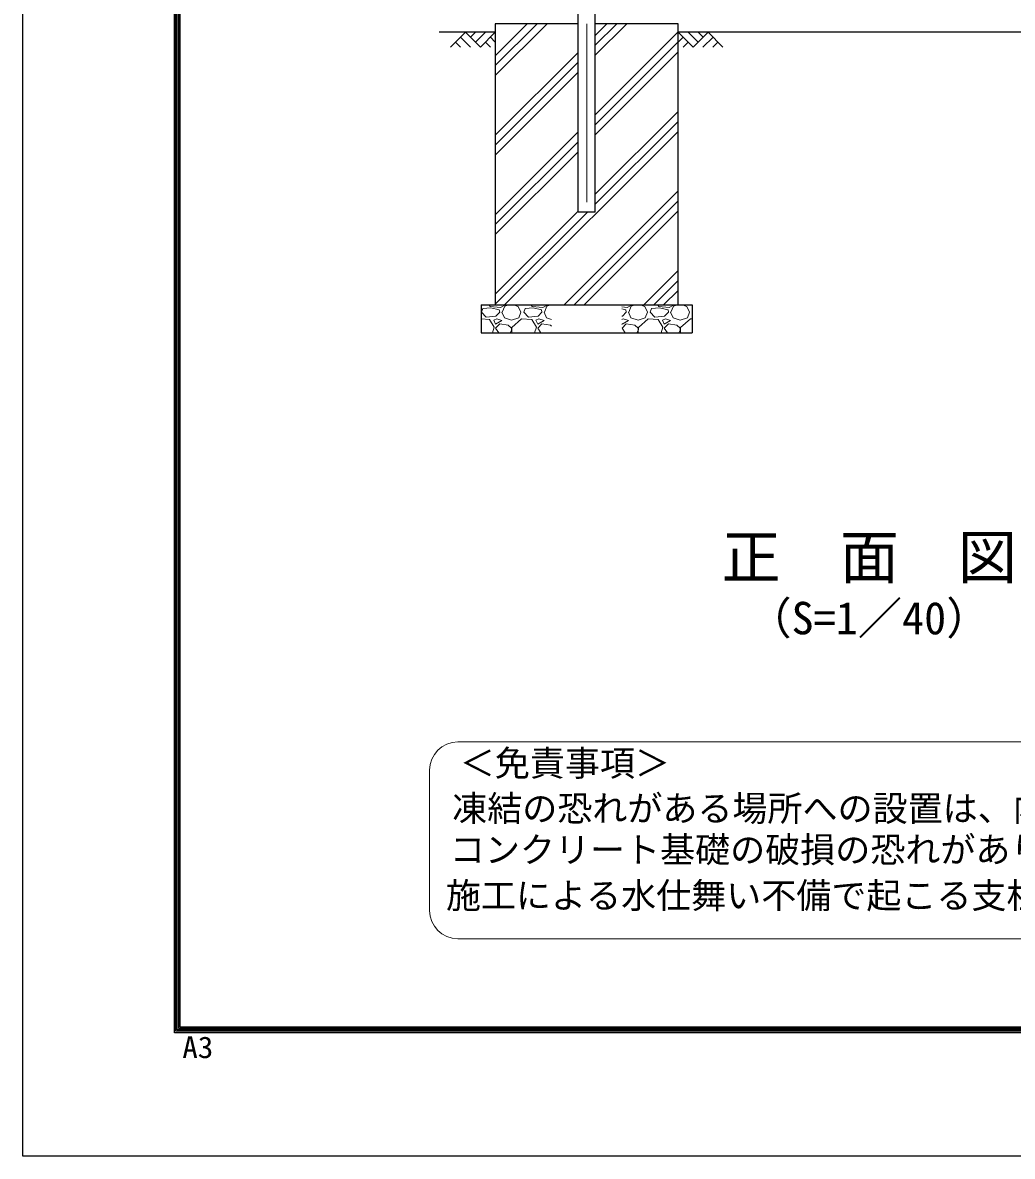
# Model space of a CAD drawing. Units: millimetres, scale not verified. Extents: x -8400 to 8400, y -5940 to 5940.
# Drawn here: x -8400 to -4880, y -5940 to -1906 of the extents above; entities that cross this region are included whole.
import ezdxf
from ezdxf.enums import TextEntityAlignment as Align

# ---------------------------------------------------------------- set-up
doc = ezdxf.new("R2010")
doc.units = ezdxf.units.MM
doc.header["$LTSCALE"] = 20
doc.linetypes.add('USER1', pattern=[50.8, 31.75, -6.35, 6.35, -6.35])
for name, color, linetype, lineweight in [('0-0_D-DCR-HCH', 7, 'Continuous', 13), ('0-1_D-STR1', 1, 'Continuous', 25), ('0-2_D-STR4', 7, 'Continuous', 25), ('0-3_D-BGD', 7, 'Continuous', 25), ('0-4_D-BMK', 2, 'USER1', 13), ('0-A_D-TTL-TXT', 7, 'Continuous', 13), ('0-C_D-TTL', 7, 'Continuous', 25)]:
    doc.layers.add(name, color=color, linetype=linetype, lineweight=lineweight)
doc.styles.add('ＭＳ ゴシック', font='')
doc.styles.get('ＭＳ ゴシック').set_extended_font_data('MS Gothic')

msp = doc.modelspace()

# ---------------------------------------------------------------- linework, layer by layer
at = {"layer": '0-0_D-DCR-HCH'}
for p, q in [((-6719.06, -2094.46), (-6534.6, -1910)), ((-6719.06, -2059.1), (-6569.96, -1910)), ((-6719.06, -2023.75), (-6605.31, -1910)), ((-6363.81, -2022.05), (-6251.76, -1910)), ((-6363.81, -1986.7), (-6287.12, -1910)), ((-6363.81, -1951.34), (-6322.47, -1910)), ((-6825.49, -1940), (-6878.7, -1993.21)), ((-6860.96, -1975.47), (-6843.14, -1993.21)), ((-6843.22, -1957.74), (-6807.59, -1993.21)), ((-6825.49, -1940), (-6772.28, -1993.21)), ((-6807.75, -1957.74), (-6790.01, -1940)), ((-6790.01, -1975.47), (-6754.54, -1940)), ((-6772.28, -1993.21), (-6719.06, -1940)), ((-6754.54, -1975.47), (-6736.72, -1993.21)), ((-6736.8, -1957.74), (-6719.06, -1975.39)), ((-6363.81, -2234.18), (-6069.06, -1939.43)), ((-6363.81, -2269.54), (-6069.06, -1974.79)), ((-6015.85, -1993.21), (-6069.06, -1940)), ((-6051.33, -1957.74), (-6069.06, -1975.39)), ((-6033.59, -1975.47), (-6051.41, -1993.21)), ((-5998.11, -1975.47), (-6033.59, -1940)), ((-5962.64, -1940), (-6015.85, -1993.21)), ((-5980.28, -1957.83), (-5998.11, -1940)), ((-5944.9, -1957.74), (-5980.54, -1993.21)), ((-5962.64, -1940), (-5909.43, -1993.21)), ((-5927.16, -1975.47), (-5944.98, -1993.21)), ((-6719.06, -2306.59), (-6424.31, -2011.84)), ((-6363.81, -2304.89), (-6069.06, -2010.14)), ((-6719.06, -2341.95), (-6424.31, -2047.2)), ((-6719.06, -2377.3), (-6424.31, -2082.55)), ((-6363.81, -2517.03), (-6069.06, -2222.28)), ((-6363.81, -2552.38), (-6069.06, -2257.63)), ((-6719.06, -2589.43), (-6424.31, -2294.68)), ((-6686.08, -2910), (-6069.06, -2292.99)), ((-6719.06, -2624.79), (-6424.31, -2330.04)), ((-6719.06, -2660.14), (-6424.31, -2365.39)), ((-6473.94, -2910), (-6069.06, -2505.12)), ((-6438.59, -2910), (-6069.06, -2540.47)), ((-6719.06, -2872.28), (-6424.31, -2577.53)), ((-6719.06, -2907.63), (-6391.43, -2580)), ((-6403.23, -2910), (-6069.06, -2575.83)), ((-6191.1, -2910), (-6069.06, -2787.96)), ((-6155.75, -2910), (-6069.06, -2823.32)), ((-6120.39, -2910), (-6069.06, -2858.67)), ((-6767.91, -2935.74), (-6763.41, -2923.74)), ((-6751.41, -2953.74), (-6767.91, -2935.74)), ((-6734.91, -2920.74), (-6763.41, -2923.74)), ((-6737.91, -2916.24), (-6741.55, -2910)), ((-6700.41, -2919.24), (-6737.91, -2916.24)), ((-6704.91, -2928.24), (-6734.91, -2920.74)), ((-6703.41, -2935.74), (-6716.91, -2950.74)), ((-6703.41, -2935.74), (-6704.91, -2928.24)), ((-6682.76, -2910), (-6700.41, -2919.24)), ((-6695.91, -2935.74), (-6686.91, -2956.74)), ((-6694.41, -2935.74), (-6685.41, -2914.74)), ((-6685.41, -2914.74), (-6670.23, -2910)), ((-6654.06, -2910), (-6637.41, -2916.24)), ((-6637.41, -2916.24), (-6628.41, -2935.74)), ((-6635.91, -2956.74), (-6628.41, -2935.74)), ((-6617.91, -2935.74), (-6613.41, -2923.74)), ((-6601.41, -2953.74), (-6617.91, -2935.74)), ((-6584.91, -2920.74), (-6613.41, -2923.74)), ((-6587.91, -2916.24), (-6591.55, -2910)), ((-6550.41, -2919.24), (-6587.91, -2916.24)), ((-6554.91, -2928.24), (-6584.91, -2920.74)), ((-6553.41, -2935.74), (-6566.91, -2950.74)), ((-6553.41, -2935.74), (-6554.91, -2928.24)), ((-6532.76, -2910), (-6550.41, -2919.24)), ((-6545.91, -2935.74), (-6536.91, -2956.74)), ((-6544.41, -2935.74), (-6535.41, -2914.74)), ((-6535.41, -2914.74), (-6520.23, -2910)), ((-6250.41, -2919.24), (-6269.06, -2917.75)), ((-6254.91, -2928.24), (-6269.06, -2924.71)), ((-6253.41, -2935.74), (-6266.91, -2950.74)), ((-6253.41, -2935.74), (-6254.91, -2928.24)), ((-6232.76, -2910), (-6250.41, -2919.24)), ((-6245.91, -2935.74), (-6236.91, -2956.74)), ((-6244.41, -2935.74), (-6235.41, -2914.74)), ((-6235.41, -2914.74), (-6220.23, -2910)), ((-6204.06, -2910), (-6187.41, -2916.24)), ((-6187.41, -2916.24), (-6178.41, -2935.74)), ((-6185.91, -2956.74), (-6178.41, -2935.74)), ((-6167.91, -2935.74), (-6163.41, -2923.74)), ((-6151.41, -2953.74), (-6167.91, -2935.74)), ((-6134.91, -2920.74), (-6163.41, -2923.74)), ((-6137.91, -2916.24), (-6141.55, -2910)), ((-6100.41, -2919.24), (-6137.91, -2916.24)), ((-6104.91, -2928.24), (-6134.91, -2920.74)), ((-6103.41, -2935.74), (-6116.91, -2950.74)), ((-6103.41, -2935.74), (-6104.91, -2928.24)), ((-6082.76, -2910), (-6100.41, -2919.24)), ((-6095.91, -2935.74), (-6086.91, -2956.74)), ((-6094.41, -2935.74), (-6085.41, -2914.74)), ((-6085.41, -2914.74), (-6070.23, -2910)), ((-6054.06, -2910), (-6037.41, -2916.24)), ((-6037.41, -2916.24), (-6028.41, -2935.74)), ((-6035.91, -2956.74), (-6028.41, -2935.74)), ((-6739.41, -2962.74), (-6769.06, -2960.27)), ((-6716.91, -2950.74), (-6751.41, -2953.74)), ((-6722.91, -2989.74), (-6739.41, -2962.74)), ((-6713.91, -2959.74), (-6724.41, -2964.24)), ((-6724.41, -2964.24), (-6718.41, -2979.24)), ((-6718.41, -2979.24), (-6695.91, -2965.74)), ((-6703.41, -2977.74), (-6718.41, -2992.74)), ((-6695.91, -2965.74), (-6713.91, -2959.74)), ((-6673.41, -2982.24), (-6703.41, -2977.74)), ((-6686.91, -2956.74), (-6661.41, -2964.24)), ((-6661.41, -2992.74), (-6673.41, -2982.24)), ((-6661.41, -2964.24), (-6635.91, -2956.74)), ((-6625.41, -2959.74), (-6659.91, -2991.24)), ((-6589.41, -2962.74), (-6625.41, -2959.74)), ((-6566.91, -2950.74), (-6601.41, -2953.74)), ((-6572.91, -2989.74), (-6589.41, -2962.74)), ((-6563.91, -2959.74), (-6574.41, -2964.24)), ((-6574.41, -2964.24), (-6568.41, -2979.24)), ((-6568.41, -2979.24), (-6545.91, -2965.74)), ((-6553.41, -2977.74), (-6568.41, -2992.74)), ((-6545.91, -2965.74), (-6563.91, -2959.74)), ((-6523.41, -2982.24), (-6553.41, -2977.74)), ((-6536.91, -2956.74), (-6519.06, -2961.99)), ((-6519.06, -2986.05), (-6523.41, -2982.24)), ((-6266.91, -2950.74), (-6269.06, -2950.93)), ((-6263.91, -2959.74), (-6269.06, -2961.95)), ((-6269.06, -2977.61), (-6268.41, -2979.24)), ((-6268.41, -2979.24), (-6245.91, -2965.74)), ((-6253.41, -2977.74), (-6268.41, -2992.74)), ((-6245.91, -2965.74), (-6263.91, -2959.74)), ((-6223.41, -2982.24), (-6253.41, -2977.74)), ((-6236.91, -2956.74), (-6211.41, -2964.24)), ((-6211.41, -2992.74), (-6223.41, -2982.24)), ((-6211.41, -2964.24), (-6185.91, -2956.74)), ((-6175.41, -2959.74), (-6209.91, -2991.24)), ((-6139.41, -2962.74), (-6175.41, -2959.74)), ((-6116.91, -2950.74), (-6151.41, -2953.74)), ((-6122.91, -2989.74), (-6139.41, -2962.74)), ((-6113.91, -2959.74), (-6124.41, -2964.24)), ((-6124.41, -2964.24), (-6118.41, -2979.24)), ((-6118.41, -2979.24), (-6095.91, -2965.74)), ((-6103.41, -2977.74), (-6118.41, -2992.74)), ((-6095.91, -2965.74), (-6113.91, -2959.74)), ((-6073.41, -2982.24), (-6103.41, -2977.74)), ((-6086.91, -2956.74), (-6061.41, -2964.24)), ((-6061.41, -2992.74), (-6073.41, -2982.24)), ((-6061.41, -2964.24), (-6035.91, -2956.74)), ((-6025.41, -2959.74), (-6059.91, -2991.24)), ((-6019.06, -2960.27), (-6025.41, -2959.74)), ((-6729.39, -3010), (-6722.91, -2989.74)), ((-6718.41, -2992.74), (-6706.91, -3010)), ((-6666, -3010), (-6661.41, -3001.74)), ((-6661.41, -3001.74), (-6661.41, -2992.74)), ((-6659.91, -2991.24), (-6660.8, -3010)), ((-6579.39, -3010), (-6572.91, -2989.74)), ((-6568.41, -2992.74), (-6556.91, -3010)), ((-6268.41, -2992.74), (-6256.91, -3010)), ((-6216, -3010), (-6211.41, -3001.74)), ((-6211.41, -3001.74), (-6211.41, -2992.74)), ((-6209.91, -2991.24), (-6210.8, -3010)), ((-6129.39, -3010), (-6122.91, -2989.74)), ((-6118.41, -2992.74), (-6106.91, -3010)), ((-6066, -3010), (-6061.41, -3001.74)), ((-6061.41, -3001.74), (-6061.41, -2992.74)), ((-6059.91, -2991.24), (-6060.8, -3010))]:
    msp.add_line(p, q, dxfattribs=at)
at = {"layer": '0-1_D-STR1'}
for p, q in [((-6424.31, -2580), (-6424.31, -1865.9)), ((-6363.81, -2580), (-6363.81, -1865.9)), ((-6363.81, -2580), (-6424.31, -2580))]:
    msp.add_line(p, q, dxfattribs=at)
at = {"layer": '0-2_D-STR4'}
for p, q in [((-6424.31, -1910), (-6719.06, -1910)), ((-6719.06, -1910), (-6719.06, -2910)), ((-6069.06, -1910), (-6363.81, -1910)), ((-6069.06, -2910), (-6069.06, -1910)), ((-6769.06, -2910), (-6019.06, -2910)), ((-6769.06, -2910), (-6769.06, -3010)), ((-6019.06, -2910), (-6019.06, -3010)), ((-6769.06, -3010), (-6019.06, -3010))]:
    msp.add_line(p, q, dxfattribs=at)
at = {"layer": '0-3_D-BGD'}
for p, q in [((-6719.06, -1940), (-6919.06, -1940)), ((-4719.06, -1940), (-6069.06, -1940))]:
    msp.add_line(p, q, dxfattribs=at)
at = {"layer": '0-4_D-BMK'}
msp.add_line((-6394.06, 3170), (-6394.06, -2630), dxfattribs=at)
at = {"layer": '0-A_D-TTL-TXT', "color": 2}
for p, q in [((-1961.76, -4465.7), (-6852.86, -4465.7)), ((-6952.86, -4565.7), (-6952.86, -5065.7)), ((-6852.86, -5165.7), (-1961.76, -5165.7))]:
    msp.add_line(p, q, dxfattribs=at)
for centre, start, end in [((-6852.86, -4565.7), 90, 180), ((-6852.86, -5065.7), 180, 270)]:
    msp.add_arc(centre, 100, start, end, dxfattribs=at)
at = {"layer": '0-C_D-TTL', "color": 2}
msp.add_lwpolyline([(-8400, 5940), (8400, 5940), (8400, -5940), (-8400, -5940)], close=True, dxfattribs=at)
at = {"layer": '0-C_D-TTL'}
for points in [[(-7860, 5500), (7860, 5500), (7860, -5500), (-7860, -5500)], [(-7855, 5495), (7855, 5495), (7855, -5495), (-7855, -5495)], [(-7850, 5490), (7850, 5490), (7850, -5490), (-7850, -5490)], [(-7845, 5485), (7845, 5485), (7845, -5485), (-7845, -5485)], [(-7840, 5480), (7840, 5480), (7840, -5480), (-7840, -5480)]]:
    msp.add_lwpolyline(points, close=True, dxfattribs=at)

# ---------------------------------------------------------------- texts
at = {"layer": '0-A_D-TTL-TXT', "style": 'ＭＳ ゴシック'}
for s, height, p in [('正\u3000面\u3000図', 153.9, (-5913.86, -3930.79)), ('（S=1／40）', 115.4, (-5822.89, -4117.18)), ('＜免責事項＞ \u3000\u3000', 91.35, (-6845.45, -4614.05)), ('凍結の恐れがある場所への設置は、内部に溜まった雨水等の凍結融解により支柱の破損や', 91.35, (-6872.5, -4775.05)), ('コンクリート基礎の破損の恐れがありますので施工時、水仕舞いを行ってください。', 91.35, (-6880.72, -4921.89)), ('施工による水仕舞い不備で起こる支柱・基礎の破損について当社は責任を負いかねます。 ', 91.35, (-6894.7, -5084.88))]:
    msp.add_text(s, height=height, dxfattribs=at).set_placement(p, align=Align.BOTTOM_LEFT)
at = {"layer": '0-C_D-TTL', "style": 'ＭＳ ゴシック', "width": 1.05}
msp.add_text('A3', height=76.97, dxfattribs=at).set_placement((-7832.18, -5613.62), align=Align.BOTTOM_LEFT)

doc.saveas('drawing.dxf')
